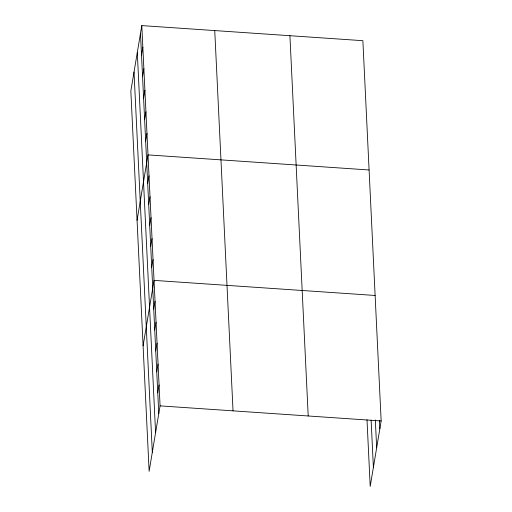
<?xml version="1.0" encoding="UTF-8"?>
<svg xmlns="http://www.w3.org/2000/svg" width="512" height="512" viewBox="0 0 512 512"><rect width="100%" height="100%" fill="white"/><g stroke="black" fill="none" stroke-linecap="round" stroke-linejoin="round"><path stroke-width="0.77" d="M141.792 25.6L130.842 91.04L149.126 471.315L160.077 405.875L141.792 25.6L362.874 40.685L381.158 420.96L370.208 486.4L367.002 419.782M141.517 54.995L142.829 47.149M142.554 76.544L143.866 68.698M143.59 98.093L144.902 90.246M144.621 119.642L145.939 111.795M145.658 141.19L146.976 133.344M137.056 220.333L148.006 154.893L369.088 169.978M147.699 183.654L149.018 175.808M148.71 204.57L150.022 196.723M149.715 225.485L151.027 217.638M150.72 246.4L152.032 238.554M151.725 267.315L153.037 259.469M143.091 345.824L154.042 280.384L375.123 295.469M153.734 309.146L155.053 301.299M154.746 330.061L156.058 322.214M155.75 350.976L157.062 343.13M156.755 371.891L158.067 364.045M157.76 392.806L159.072 384.96M160.077 405.875L381.158 420.96M379.437 420.288L379.846 428.806M375.322 419.923L376.666 447.814M371.117 420.141L373.389 467.392M289.914 35.706L308.205 415.981M214.746 30.579L233.037 410.854M140.48 33.446L158.765 413.722M137.299 52.454L155.584 432.73M134.022 72.032L152.307 452.307"/></g></svg>
